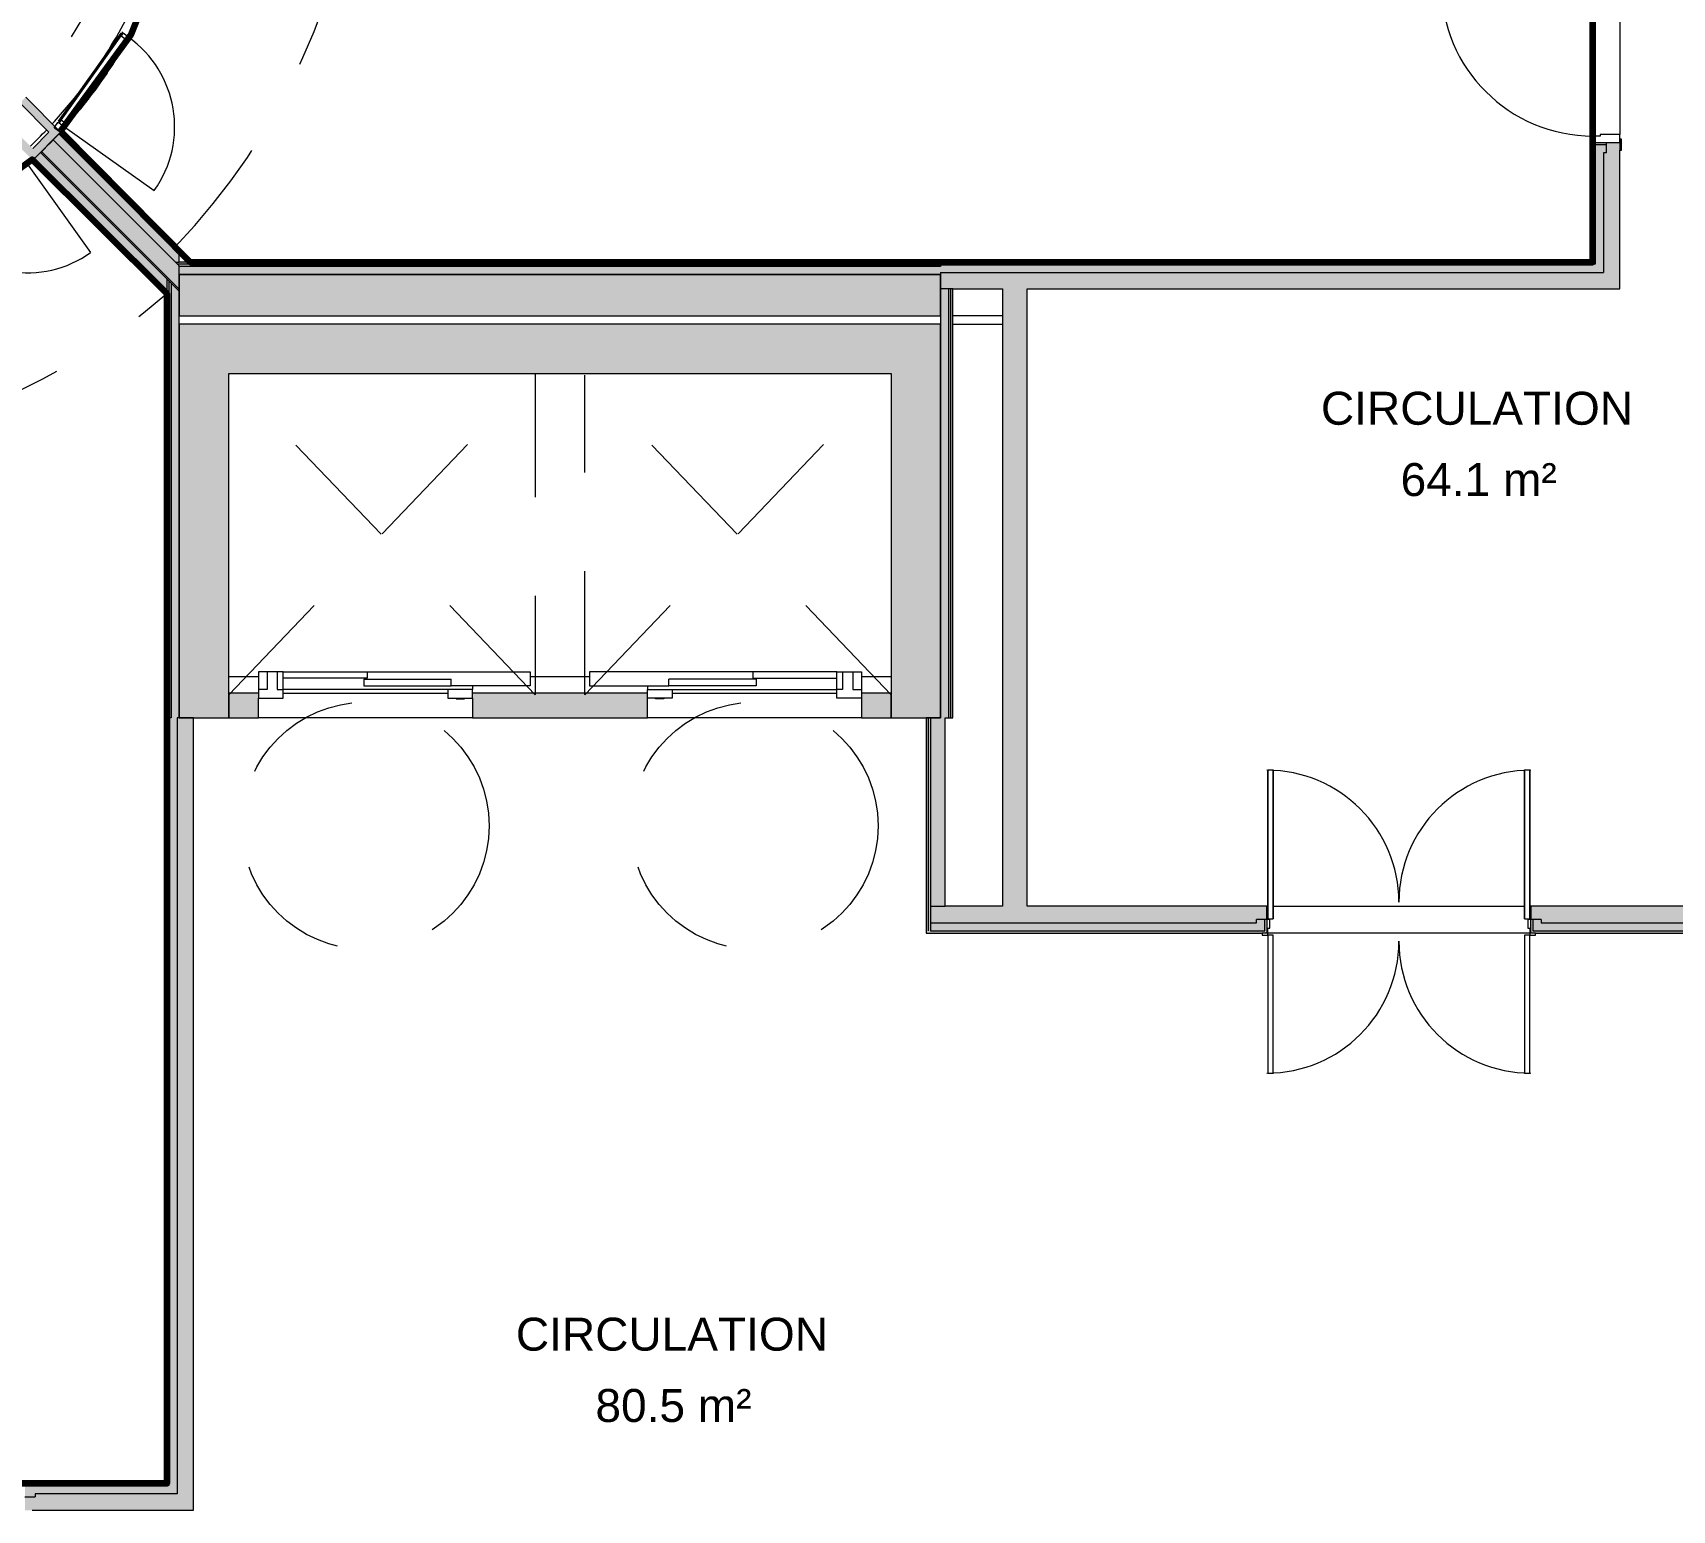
# Model space of a CAD drawing. Header units: metres. Extents: x -227.9 to -140, y 38 to 92.1.
# Drawn here: x -181.51 to -171.56, y 52.11 to 61.08 of the extents above; entities that cross this region are included whole.
import ezdxf

# ---------------------------------------------------------------- set-up
doc = ezdxf.new("R2010")
doc.units = ezdxf.units.M
doc.linetypes.add('JIS_02_0.7', pattern=[1.35, 0.75, -0.6])
for name, color, linetype, lineweight in [('A-AREA-IDEN', 7, 'Continuous', 9), ('A-COLS', 7, 'Continuous', 5), ('A-DOOR', 7, 'Continuous', 5), ('A-FLOR', 7, 'Continuous', 5), ('A-GLAZ-CWMG', 7, 'Continuous', 5), ('A-ROOF', 7, 'Continuous', 5), ('A-WALL', 7, 'Continuous', 5), ('A-WALL-PATT', 7, 'Continuous', 13), ('I-WALL', 7, 'Continuous', 5)]:
    doc.layers.add(name, color=color, linetype=linetype, lineweight=lineweight)
doc.layers.add('A-DETL', color=94, linetype='Continuous', lineweight=5, true_color=0x00a600)
doc.layers.add('A-DETL-MBND', color=9, linetype='Continuous', lineweight=5, true_color=0xc0c0c0)
doc.layers.add('Chambre', color=40, linetype='Continuous')
doc.styles.add('Arial_1', font='arial.ttf', dxfattribs={"height": 0.2})

msp = doc.modelspace()

# ---------------------------------------------------------------- hatches: boundary and pattern name
at = {"layer": 'A-COLS', "true_color": 0x808080}
msp.add_hatch(color=8, dxfattribs=at).paths.add_polyline_path([(-181.5088, 60.3085), (-181.3391, 60.4782), (-181.5513, 60.6904), (-181.5866, 60.655), (-181.4098, 60.4782), (-181.5088, 60.3792), (-181.6856, 60.556), (-181.721, 60.5206), (-181.5414, 60.3411)])
at = {"layer": 'A-WALL-PATT', "lineweight": 5, "true_color": 0xaaaaaa}
for points in [[(-180.6195, 59.512), (-180.6195, 59.5261), (-181.4544, 60.361), (-181.4616, 60.3541), (-180.6695, 59.562)], [(-180.621, 59.3635), (-176.001, 59.3635), (-176.001, 59.6135), (-180.621, 59.6135), (-180.621, 59.5701)], [(-180.3195, 56.9235), (-180.3195, 59.3135), (-180.6195, 59.3135), (-180.6195, 56.9235)], [(-180.3195, 59.0135), (-176.301, 59.0135), (-176.301, 59.3135), (-180.3195, 59.3135), (-180.3195, 59.0343)], [(-176.301, 56.9235), (-176.001, 56.9235), (-176.001, 59.3135), (-176.301, 59.3135), (-176.301, 58.4985)]]:
    msp.add_hatch(color=253, dxfattribs=at).paths.add_polyline_path(points)
at = {"layer": 'I-WALL', "true_color": 0xaaaaaa}
h = msp.add_hatch(color=253, dxfattribs=at)
h.paths.add_polyline_path([(-171.9791, 59.5265), (-171.8791, 59.5265), (-171.8791, 60.4146), (-171.9606, 60.4146), (-171.9606, 60.3516), (-171.9791, 60.3516), (-171.9791, 59.5701)])
h.paths.add_polyline_path([(-171.9606, 61.4146), (-171.8791, 61.4146), (-171.8791, 63.6203), (-171.9791, 63.6203), (-171.9791, 61.4776), (-171.9606, 61.4776), (-171.9606, 61.4276)])
h.paths.add_polyline_path([(-171.9606, 64.6203), (-171.8791, 64.6203), (-171.8791, 66.3648), (-171.9606, 66.3648), (-171.9606, 66.3018), (-171.9791, 66.3018), (-171.9791, 64.6203)])
h.paths.add_polyline_path([(-171.9606, 67.3648), (-171.8791, 67.3648), (-171.8791, 68.7633), (-171.9606, 68.7633), (-171.9606, 68.7003), (-171.9791, 68.7003), (-171.9791, 67.4278), (-171.9606, 67.4278), (-171.9606, 67.3778)])
h.paths.add_polyline_path([(-171.8791, 69.7633), (-171.8791, 71.5086), (-171.9791, 71.5086), (-171.9791, 69.8263), (-171.9606, 69.8263), (-171.9606, 69.7633)])
h.paths.add_polyline_path([(-171.9791, 72.5086), (-171.8791, 72.5086), (-171.8791, 74.7135), (-171.9791, 74.7135), (-171.9791, 72.5521)])
h.paths.add_polyline_path([(-171.8791, 75.7135), (-171.8791, 76.5135), (-171.9791, 76.5135), (-171.9791, 75.7135)])
h = msp.add_hatch(color=253, dxfattribs=at)
h.paths.add_polyline_path([(-172.0291, 59.6765), (-172.0291, 60.4016), (-171.9606, 60.4016), (-171.9606, 60.4146), (-172.0421, 60.4146), (-172.0421, 59.6765)])
h.paths.add_polyline_path([(-172.0421, 61.4146), (-171.9606, 61.4146), (-171.9606, 61.4276), (-172.0291, 61.4276), (-172.0291, 61.721), (-172.0421, 61.721), (-172.0421, 61.4596)])
h.paths.add_polyline_path([(-172.0291, 61.871), (-172.0291, 63.4263), (-172.0421, 63.4263), (-172.0421, 61.871)])
h.paths.add_polyline_path([(-172.0291, 63.5763), (-172.0291, 63.6203), (-172.0421, 63.6203), (-172.0421, 63.5763)])
h.paths.add_polyline_path([(-172.0291, 64.6203), (-172.0291, 64.6642), (-172.0421, 64.6642), (-172.0421, 64.6203)])
h.paths.add_polyline_path([(-172.0291, 64.8142), (-172.0291, 66.2069), (-172.0421, 66.2069), (-172.0421, 64.8142)])
h.paths.add_polyline_path([(-171.9606, 66.3569), (-171.9606, 66.3648), (-172.0421, 66.3648), (-172.0421, 66.3569), (-171.9791, 66.3569)])
h.paths.add_polyline_path([(-172.0421, 67.3648), (-171.9606, 67.3648), (-171.9606, 67.3778), (-172.0291, 67.3778), (-172.0291, 67.9591), (-172.0421, 67.9591), (-172.0421, 67.4098)])
h.paths.add_polyline_path([(-172.0421, 68.1691), (-172.0291, 68.1691), (-172.0291, 68.7503), (-171.9606, 68.7503), (-171.9606, 68.7633), (-172.0421, 68.7633), (-172.0421, 68.1821)])
h.paths.add_polyline_path([(-172.0421, 69.7633), (-171.9606, 69.7633), (-171.9606, 69.7711), (-172.0421, 69.7711)])
h.paths.add_polyline_path([(-172.0291, 69.9211), (-172.0291, 71.3151), (-172.0421, 71.3151), (-172.0421, 69.9211)])
h.paths.add_polyline_path([(-172.0291, 71.4651), (-172.0291, 71.5086), (-172.0421, 71.5086), (-172.0421, 71.4651)])
h.paths.add_polyline_path([(-172.0291, 72.5086), (-172.0291, 72.5521), (-172.0421, 72.5521), (-172.0421, 72.5086)])
h.paths.add_polyline_path([(-172.0291, 72.7021), (-172.0291, 74.257), (-172.0421, 74.257), (-172.0421, 72.7021)])
h.paths.add_polyline_path([(-172.0421, 74.407), (-172.0291, 74.407), (-172.0291, 74.7135), (-172.0421, 74.7135)])
h.paths.add_polyline_path([(-172.0291, 75.7135), (-172.0291, 76.4505), (-172.0421, 76.4505), (-172.0421, 75.7135)])
h = msp.add_hatch(color=253, dxfattribs=at)
h.paths.add_polyline_path([(-171.9791, 59.6265), (-171.9791, 60.3516), (-171.9606, 60.3516), (-171.9606, 60.4016), (-172.0291, 60.4016), (-172.0291, 59.6265)])
h.paths.add_polyline_path([(-172.0291, 61.4276), (-171.9606, 61.4276), (-171.9606, 61.4776), (-171.9791, 61.4776), (-171.9791, 61.721), (-172.0291, 61.721), (-172.0291, 61.7134)])
h.paths.add_polyline_path([(-172.0291, 61.871), (-171.9791, 61.871), (-171.9791, 63.4763), (-172.0291, 63.4763), (-172.0291, 62.785)])
h.paths.add_polyline_path([(-171.9791, 63.5763), (-171.9791, 63.6203), (-172.0291, 63.6203), (-172.0291, 63.5763)])
h.paths.add_polyline_path([(-172.0291, 64.6203), (-171.9791, 64.6203), (-171.9791, 64.6642), (-172.0291, 64.6642)])
h.paths.add_polyline_path([(-172.0291, 64.7642), (-171.9791, 64.7642), (-171.9791, 66.2069), (-172.0291, 66.2069), (-172.0291, 64.8142)])
h.paths.add_polyline_path([(-171.9606, 67.3778), (-171.9606, 67.4278), (-171.9791, 67.4278), (-171.9791, 68.0091), (-172.0291, 68.0091), (-172.0291, 67.3778)])
h.paths.add_polyline_path([(-171.9791, 68.1191), (-171.9791, 68.7003), (-171.9606, 68.7003), (-171.9606, 68.7503), (-172.0291, 68.7503), (-172.0291, 68.1191)])
h.paths.add_polyline_path([(-172.0291, 69.9211), (-171.9791, 69.9211), (-171.9791, 71.3651), (-172.0291, 71.3651), (-172.0291, 70.2864)])
h.paths.add_polyline_path([(-172.0291, 71.4651), (-171.9791, 71.4651), (-171.9791, 71.5086), (-172.0291, 71.5086)])
h.paths.add_polyline_path([(-171.9791, 72.5086), (-171.9791, 72.5521), (-172.0291, 72.5521), (-172.0291, 72.5086)])
h.paths.add_polyline_path([(-172.0291, 72.6521), (-171.9791, 72.6521), (-171.9791, 74.257), (-172.0291, 74.257), (-172.0291, 72.7021)])
h.paths.add_polyline_path([(-171.9791, 74.407), (-171.9791, 74.7135), (-172.0291, 74.7135), (-172.0291, 74.407)])
h.paths.add_polyline_path([(-172.0291, 75.7135), (-171.9791, 75.7135), (-171.9791, 76.4635), (-172.0291, 76.4635), (-172.0291, 76.4505)])
for points in [[(-180.6195, 59.7382), (-180.6195, 59.7566), (-181.3406, 60.4777), (-181.3495, 60.4682), (-180.7193, 59.838)], [(-180.6195, 59.5261), (-180.6195, 59.6675), (-181.3839, 60.4319), (-181.4544, 60.361), (-180.6635, 59.5701)], [(-180.6195, 59.6895), (-180.6195, 59.7382), (-181.3495, 60.4682), (-181.3839, 60.4319), (-180.6415, 59.6895)], [(-180.6955, 59.4989), (-180.6955, 59.5173), (-181.4979, 60.3197), (-181.5075, 60.3108), (-180.7668, 59.5701)], [(-180.6955, 59.5173), (-180.6955, 59.588), (-181.4616, 60.3541), (-181.4979, 60.3197), (-180.7484, 59.5701)], [(-177.4948, 59.6765), (-176.001, 59.6765), (-176.001, 59.6895), (-180.6415, 59.6895), (-180.6285, 59.6765), (-179.1393, 59.6765)], [(-172.0421, 59.6765), (-172.0421, 59.6895), (-176.001, 59.6895), (-176.001, 59.6765), (-172.5611, 59.6765)], [(-180.6825, 56.9235), (-180.6825, 59.575), (-180.6955, 59.588), (-180.6955, 56.9235)], [(-176.001, 59.6635), (-176.001, 59.6765), (-180.6285, 59.6765), (-180.6195, 59.6675), (-180.6195, 59.6635), (-177.4948, 59.6635)], [(-176.001, 59.6135), (-176.001, 59.6635), (-180.6195, 59.6635), (-180.6195, 59.6135), (-177.4948, 59.6135)], [(-172.0291, 59.6265), (-172.0291, 59.6765), (-176.001, 59.6765), (-176.001, 59.6265), (-172.0421, 59.6265)], [(-171.9791, 59.5265), (-171.9791, 59.6265), (-176.001, 59.6265), (-176.001, 59.5265), (-172.0421, 59.5265)], [(-180.6825, 56.9235), (-180.6695, 56.9235), (-180.6695, 59.562), (-180.6825, 59.575), (-180.6825, 57.4269)], [(-180.6325, 56.9235), (-180.6195, 56.9235), (-180.6195, 59.512), (-180.6695, 59.562), (-180.6695, 56.9235)], [(-176.001, 56.9235), (-175.951, 56.9235), (-175.951, 59.5265), (-176.001, 59.5265), (-176.001, 58.4985)], [(-175.938, 56.9235), (-175.938, 59.5265), (-175.951, 59.5265), (-175.951, 56.9235)], [(-175.925, 56.9235), (-175.925, 59.5265), (-175.938, 59.5265), (-175.938, 56.9235)], [(-175.4752, 55.7803), (-175.4752, 59.5265), (-175.6252, 59.5265), (-175.6252, 55.7803)], [(-180.6825, 52.2776), (-180.6825, 56.9235), (-180.6955, 56.9235), (-180.6955, 52.2776)], [(-180.6825, 52.2646), (-180.6325, 52.2646), (-180.6325, 56.9235), (-180.6825, 56.9235), (-180.6825, 52.2776)], [(-180.6325, 52.2146), (-180.5325, 52.2146), (-180.5325, 56.9235), (-180.6325, 56.9235), (-180.6325, 52.2646)], [(-176.088, 55.6303), (-176.075, 55.6303), (-176.075, 56.9235), (-176.088, 56.9235), (-176.088, 55.7803)], [(-176.062, 55.6303), (-176.062, 56.9235), (-176.075, 56.9235), (-176.075, 55.6303)], [(-176.062, 55.7803), (-175.972, 55.7803), (-175.972, 56.9235), (-176.062, 56.9235), (-176.062, 56.3552)]]:
    msp.add_hatch(color=253, dxfattribs=at).paths.add_polyline_path(points)
h = msp.add_hatch(color=253, dxfattribs=at)
h.paths.add_polyline_path([(-176.301, 56.9235), (-176.301, 57.0735), (-176.4795, 57.0735), (-176.4795, 56.9235), (-176.3572, 56.9235)])
h.paths.add_polyline_path([(-178.8395, 56.9235), (-177.7795, 56.9235), (-177.7795, 57.0735), (-178.8395, 57.0735), (-178.8395, 57.0435)])
h.paths.add_polyline_path([(-180.3196, 56.9235), (-180.1395, 56.9235), (-180.1395, 57.0735), (-180.3196, 57.0735), (-180.3196, 57.0435)])
h = msp.add_hatch(color=253, dxfattribs=at)
h.paths.add_polyline_path([(-170.2291, 55.6803), (-170.2291, 55.7803), (-172.4198, 55.7803), (-172.4198, 55.6988), (-172.3568, 55.6988), (-172.3568, 55.6803), (-170.9165, 55.6803)])
h.paths.add_polyline_path([(-174.0828, 55.6803), (-174.0828, 55.6988), (-174.0198, 55.6998), (-174.0198, 55.7803), (-176.062, 55.7803), (-176.062, 55.6803), (-175.8502, 55.6803)])
h = msp.add_hatch(color=253, dxfattribs=at)
h.paths.add_polyline_path([(-170.0791, 55.6173), (-170.0791, 55.6303), (-170.9322, 55.6303), (-170.9322, 55.6173), (-170.0942, 55.6173)])
h.paths.add_polyline_path([(-172.3898, 55.6173), (-171.0822, 55.6173), (-171.0822, 55.6303), (-172.4068, 55.6303), (-172.4068, 55.6988), (-172.4198, 55.6988), (-172.4198, 55.6173)])
h.paths.add_polyline_path([(-174.0198, 55.6173), (-174.0198, 55.6988), (-174.0328, 55.6988), (-174.0328, 55.6303), (-176.088, 55.6303), (-176.088, 55.6173), (-174.0498, 55.6173)])
h = msp.add_hatch(color=253, dxfattribs=at)
h.paths.add_polyline_path([(-170.1291, 55.6303), (-170.1291, 55.6803), (-170.9822, 55.6803), (-170.9822, 55.6303), (-170.2291, 55.6303)])
h.paths.add_polyline_path([(-171.7388, 55.6303), (-171.0822, 55.6303), (-171.0822, 55.6803), (-172.3568, 55.6803), (-172.3568, 55.6988), (-172.4068, 55.6988), (-172.4068, 55.6303)])
h.paths.add_polyline_path([(-174.0328, 55.6303), (-174.0328, 55.6988), (-174.0828, 55.6988), (-174.0828, 55.6803), (-176.062, 55.6803), (-176.062, 55.6303), (-175.8502, 55.6303)])
h = msp.add_hatch(color=253, dxfattribs=at)
h.paths.add_polyline_path([(-181.4934, 52.1961), (-181.4934, 52.2146), (-180.6325, 52.2146), (-180.6325, 52.2646), (-181.5434, 52.2646), (-181.5434, 52.1961)])
h.paths.add_polyline_path([(-182.6194, 52.1961), (-182.5694, 52.1961), (-182.5694, 52.2646), (-183.0017, 52.2646), (-183.0017, 52.2146), (-182.6194, 52.2146)])
h.paths.add_polyline_path([(-189.2694, 52.1961), (-189.2194, 52.1961), (-189.2194, 52.2146), (-188.8377, 52.2146), (-188.8377, 52.2646), (-189.2694, 52.2646)])
h.paths.add_polyline_path([(-190.2954, 52.1961), (-190.2954, 52.2646), (-190.9647, 52.2646), (-190.9647, 52.2146), (-190.3454, 52.2146), (-190.3454, 52.1961)])
h.paths.add_polyline_path([(-192.7694, 52.1961), (-192.7694, 52.2646), (-193.2014, 52.2646), (-193.2014, 52.2146), (-192.8194, 52.2146), (-192.8194, 52.1961)])
h.paths.add_polyline_path([(-191.6934, 52.1961), (-191.6934, 52.2146), (-191.0747, 52.2146), (-191.0747, 52.2646), (-191.7434, 52.2646), (-191.7434, 52.1961)])
h.paths.add_polyline_path([(-200.5454, 52.1961), (-200.4954, 52.1961), (-200.4954, 52.2646), (-201.1644, 52.2646), (-201.1644, 52.2146), (-200.5454, 52.2146)])
h.paths.add_polyline_path([(-202.9694, 52.1961), (-202.9694, 52.2646), (-203.4064, 52.2646), (-203.4064, 52.2146), (-203.0194, 52.2146), (-203.0194, 52.1961), (-202.9855, 52.1961)])
h.paths.add_polyline_path([(-199.4694, 52.1961), (-199.4194, 52.1961), (-199.4194, 52.2146), (-199.0374, 52.2146), (-199.0374, 52.2646), (-199.4694, 52.2646)])
h.paths.add_polyline_path([(-201.9434, 52.1961), (-201.8934, 52.1961), (-201.8934, 52.2146), (-201.2744, 52.2146), (-201.2744, 52.2646), (-201.9434, 52.2646)])
h.paths.add_polyline_path([(-207.0969, 52.1961), (-207.0539, 52.1961), (-207.0539, 52.2146), (-206.9544, 52.2146), (-206.9544, 52.2646), (-207.1039, 52.2646), (-207.1039, 52.1961)])
h.paths.add_polyline_path([(-208.5299, 52.1961), (-208.5299, 52.2646), (-216.9694, 52.2646), (-216.9694, 52.2146), (-208.5799, 52.2146), (-208.5799, 52.1961)])
h.paths.add_polyline_path([(-183.1517, 52.2146), (-183.1517, 52.2646), (-185.2694, 52.2646), (-185.2694, 52.2146), (-183.2507, 52.2146)])
h.paths.add_polyline_path([(-185.3694, 52.2146), (-185.3694, 52.2646), (-185.4194, 52.2646), (-185.4194, 52.2146)])
h.paths.add_polyline_path([(-186.4694, 52.2146), (-186.4194, 52.2146), (-186.4194, 52.2646), (-186.4694, 52.2646)])
h.paths.add_polyline_path([(-186.5694, 52.2146), (-186.5694, 52.2646), (-188.6877, 52.2646), (-188.6877, 52.2146), (-187.3622, 52.2146)])
h.paths.add_polyline_path([(-193.3514, 52.2146), (-193.3514, 52.2646), (-195.4694, 52.2646), (-195.4694, 52.2146), (-193.9404, 52.2146)])
h.paths.add_polyline_path([(-195.6194, 52.2146), (-195.5694, 52.2146), (-195.5694, 52.2646), (-195.6194, 52.2646)])
h.paths.add_polyline_path([(-197.2295, 52.2146), (-196.7694, 52.2146), (-196.7694, 52.2646), (-198.8874, 52.2646), (-198.8874, 52.2146), (-198.8741, 52.2146)])
h.paths.add_polyline_path([(-196.6694, 52.2146), (-196.6194, 52.2146), (-196.6194, 52.2646), (-196.6694, 52.2646)])
h.paths.add_polyline_path([(-203.5564, 52.2146), (-203.5564, 52.2646), (-205.6694, 52.2646), (-205.6694, 52.2146), (-203.8078, 52.2146)])
h.paths.add_polyline_path([(-205.8119, 52.2146), (-205.7694, 52.2146), (-205.7694, 52.2646), (-205.8119, 52.2646)])
h.paths.add_polyline_path([(-206.8119, 52.2146), (-206.8119, 52.2646), (-206.8544, 52.2646), (-206.8544, 52.2146)])
h = msp.add_hatch(color=253, dxfattribs=at)
h.paths.add_polyline_path([(-181.5564, 52.1961), (-181.5434, 52.1961), (-181.5434, 52.2646), (-180.6825, 52.2646), (-180.6825, 52.2776), (-181.5564, 52.2776), (-181.5564, 52.2338)])
h.paths.add_polyline_path([(-182.5694, 52.1961), (-182.5564, 52.1961), (-182.5564, 52.2776), (-183.0017, 52.2776), (-183.0017, 52.2646), (-182.5694, 52.2646), (-182.5694, 52.2338)])
h.paths.add_polyline_path([(-189.2694, 52.1961), (-189.2694, 52.2646), (-188.8377, 52.2646), (-188.8377, 52.2776), (-189.2824, 52.2776), (-189.2824, 52.1961)])
h.paths.add_polyline_path([(-192.7564, 52.1961), (-192.7564, 52.2776), (-193.2014, 52.2776), (-193.2014, 52.2646), (-192.7694, 52.2646), (-192.7694, 52.1961)])
h.paths.add_polyline_path([(-190.2824, 52.1961), (-190.2824, 52.2776), (-190.9147, 52.2776), (-190.9147, 52.2646), (-190.2954, 52.2646), (-190.2954, 52.1961)])
h.paths.add_polyline_path([(-191.7564, 52.1961), (-191.7434, 52.1961), (-191.7434, 52.2646), (-191.1247, 52.2646), (-191.1247, 52.2776), (-191.7564, 52.2776), (-191.7564, 52.2338)])
h.paths.add_polyline_path([(-200.4824, 52.1961), (-200.4824, 52.2776), (-201.1144, 52.2776), (-201.1144, 52.2646), (-200.4954, 52.2646), (-200.4954, 52.1961)])
h.paths.add_polyline_path([(-201.9434, 52.1961), (-201.9434, 52.2646), (-201.3244, 52.2646), (-201.3244, 52.2776), (-201.9564, 52.2776), (-201.9564, 52.1961)])
h.paths.add_polyline_path([(-202.9564, 52.1961), (-202.9564, 52.2776), (-203.4064, 52.2776), (-203.4064, 52.2646), (-202.9694, 52.2646), (-202.9694, 52.1961)])
h.paths.add_polyline_path([(-199.4824, 52.1961), (-199.4694, 52.1961), (-199.4694, 52.2646), (-199.0374, 52.2646), (-199.0374, 52.2776), (-199.4824, 52.2776), (-199.4824, 52.2338)])
h.paths.add_polyline_path([(-207.1039, 52.1961), (-207.1039, 52.2646), (-207.0044, 52.2646), (-207.0044, 52.2776), (-207.1169, 52.2776), (-207.1169, 52.1961)])
h.paths.add_polyline_path([(-208.5169, 52.1961), (-208.5169, 52.2776), (-216.9194, 52.2776), (-216.9194, 52.2646), (-208.5299, 52.2646), (-208.5299, 52.1961)])
h.paths.add_polyline_path([(-183.1517, 52.2646), (-183.1517, 52.2776), (-185.2194, 52.2776), (-185.2194, 52.2646), (-183.2507, 52.2646)])
h.paths.add_polyline_path([(-185.4194, 52.2646), (-185.3694, 52.2646), (-185.3694, 52.2776), (-185.4194, 52.2776)])
h.paths.add_polyline_path([(-186.4694, 52.2646), (-186.4194, 52.2646), (-186.4194, 52.2776), (-186.4694, 52.2776)])
h.paths.add_polyline_path([(-186.6194, 52.2646), (-186.6194, 52.2776), (-188.6877, 52.2776), (-188.6877, 52.2646), (-187.3622, 52.2646)])
h.paths.add_polyline_path([(-195.585, 52.2646), (-195.5694, 52.2646), (-195.5694, 52.2776), (-195.6194, 52.2776), (-195.6194, 52.2646)])
h.paths.add_polyline_path([(-195.4194, 52.2646), (-193.3514, 52.2646), (-193.3514, 52.2776), (-195.4194, 52.2776)])
h.paths.add_polyline_path([(-196.8194, 52.2646), (-196.8194, 52.2776), (-198.8874, 52.2776), (-198.8874, 52.2646), (-197.2295, 52.2646)])
h.paths.add_polyline_path([(-196.6694, 52.2646), (-196.6194, 52.2646), (-196.6194, 52.2776), (-196.6694, 52.2776)])
h.paths.add_polyline_path([(-203.5564, 52.2646), (-203.5564, 52.2776), (-205.6194, 52.2776), (-205.6194, 52.2646), (-203.8078, 52.2646)])
h.paths.add_polyline_path([(-206.8119, 52.2646), (-206.8119, 52.2776), (-206.8544, 52.2776), (-206.8544, 52.2646)])
h.paths.add_polyline_path([(-205.7694, 52.2646), (-205.7694, 52.2776), (-205.8119, 52.2776), (-205.8119, 52.2646)])
h = msp.add_hatch(color=253, dxfattribs=at)
h.paths.add_polyline_path([(-180.5325, 52.1146), (-180.5325, 52.2146), (-181.4934, 52.2146), (-181.4934, 52.1961), (-181.5564, 52.1961), (-181.5564, 52.1146), (-180.7839, 52.1146)])
h.paths.add_polyline_path([(-182.5564, 52.1146), (-182.5564, 52.1961), (-182.6194, 52.1961), (-182.6194, 52.2146), (-185.4194, 52.2146), (-185.4194, 52.1146), (-182.6014, 52.1146)])
h.paths.add_polyline_path([(-187.3622, 52.1146), (-186.4194, 52.1146), (-186.4194, 52.2146), (-189.2194, 52.2146), (-189.2194, 52.1961), (-189.2824, 52.1961), (-189.2824, 52.1146), (-189.0067, 52.1146)])
h.paths.add_polyline_path([(-191.0624, 52.1146), (-190.2824, 52.1146), (-190.2824, 52.1961), (-190.3454, 52.1961), (-190.3454, 52.2146), (-191.6934, 52.2146), (-191.6934, 52.1961), (-191.7564, 52.1961), (-191.7564, 52.1146), (-191.4736, 52.1146)])
h.paths.add_polyline_path([(-193.9404, 52.1146), (-192.7564, 52.1146), (-192.7564, 52.1961), (-192.8194, 52.1961), (-192.8194, 52.2146), (-195.6194, 52.2146), (-195.6194, 52.1146), (-195.585, 52.1146)])
h.paths.add_polyline_path([(-197.2295, 52.1146), (-196.6194, 52.1146), (-196.6194, 52.2146), (-199.4194, 52.2146), (-199.4194, 52.1961), (-199.4824, 52.1961), (-199.4824, 52.1146), (-198.8741, 52.1146)])
h.paths.add_polyline_path([(-201.9564, 52.1146), (-200.4824, 52.1146), (-200.4824, 52.1961), (-200.5454, 52.1961), (-200.5454, 52.2146), (-201.8934, 52.2146), (-201.8934, 52.1961), (-201.9564, 52.1961)])
h.paths.add_polyline_path([(-202.9855, 52.1146), (-202.9564, 52.1146), (-202.9564, 52.1961), (-203.0194, 52.1961), (-203.0194, 52.2146), (-205.8119, 52.2146), (-205.8119, 52.1146), (-203.0014, 52.1146)])
h.paths.add_polyline_path([(-206.8119, 52.1146), (-206.8119, 52.2146), (-207.0539, 52.2146), (-207.0539, 52.1961), (-207.1169, 52.1951), (-207.1169, 52.1146), (-207.0969, 52.1146)])
h.paths.add_polyline_path([(-208.7415, 52.1146), (-208.5169, 52.1146), (-208.5169, 52.1961), (-208.5799, 52.1961), (-208.5799, 52.2146), (-217.0694, 52.2146), (-217.0694, 52.1146), (-212.0306, 52.1146)])

# ---------------------------------------------------------------- linework, layer by layer
at = {"layer": 'A-COLS', "lineweight": 13}
for p, q in [((-181.3391, 60.4782), (-181.5513, 60.6904)), ((-181.5866, 60.655), (-181.4098, 60.4782)), ((-181.4098, 60.4782), (-181.5088, 60.3792)), ((-181.5088, 60.3085), (-181.3391, 60.4782))]:
    msp.add_line(p, q, dxfattribs=at)
at = {"layer": 'A-DETL', "color": 7, "linetype": 'JIS_02_0.7'}
for p, q in [((-180.3195, 57.0635), (-178.4595, 59.013)), ((-178.4595, 57.0635), (-180.3195, 59.0035)), ((-178.4595, 59.013), (-178.4595, 57.0635)), ((-178.1595, 57.0635), (-176.3085, 59.0035)), ((-176.2995, 57.0635), (-178.1595, 59.0035)), ((-178.1595, 57.0635), (-178.1595, 59.0035))]:
    msp.add_line(p, q, dxfattribs=at)
for centre in [(-179.4895, 56.2685), (-177.1295, 56.2685)]:
    msp.add_circle(centre, 0.75, dxfattribs=at)
msp.add_arc((-183.5441, 62.5135), 2.7, 270, 360, dxfattribs=at)
at = {"layer": 'A-DETL', "color": 9, "linetype": 'JIS_02_0.7', "lineweight": 9, "true_color": 0xc0c0c0}
for centre, radius, start, end in [((-183.5731, 62.5962), 4.0617, 316.13652, 355.437), ((-183.2579, 62.4121), 3.8798, 268.22916, 311.33427)]:
    msp.add_arc(centre, radius, start, end, dxfattribs=at)
at = {"layer": 'A-DETL-MBND', "lineweight": 9}
for p, q in [((-175.6252, 59.3635), (-175.925, 59.3635)), ((-175.925, 59.3135), (-175.6252, 59.3135)), ((-180.3195, 57.1735), (-180.1395, 57.1735)), ((-178.4895, 57.1735), (-178.1295, 57.1735)), ((-176.4795, 57.1735), (-176.301, 57.1735))]:
    msp.add_line(p, q, dxfattribs=at)
at = {"layer": 'A-DOOR', "color": 9, "lineweight": 9, "true_color": 0xc0c0c0}
for p, q in [((-180.9608, 61.0784), (-180.9724, 61.0621)), ((-180.9282, 61.0552), (-180.9608, 61.0784)), ((-180.9724, 61.0621), (-180.9398, 61.0389)), ((-180.9398, 61.0389), (-180.9282, 61.0552)), ((-181.3369, 60.5503), (-181.3485, 60.534)), ((-181.3485, 60.534), (-181.3159, 60.5108)), ((-181.3043, 60.5271), (-181.3369, 60.5503)), ((-181.3159, 60.5108), (-181.3043, 60.5271)), ((-180.1395, 57.2035), (-180.1395, 57.0955)), ((-180.0865, 57.2035), (-180.1395, 57.2035)), ((-176.5325, 57.2035), (-176.4795, 57.2035)), ((-176.4795, 57.2035), (-176.4795, 57.0955))]:
    msp.add_line(p, q, dxfattribs=at)
at = {"layer": 'A-DOOR', "color": 9, "true_color": 0xc0c0c0}
for p, q in [((-181.3369, 60.5503), (-180.9724, 61.0621)), ((-180.9398, 61.0389), (-181.3043, 60.5271)), ((-172.0421, 60.4346), (-172.0521, 60.4346)), ((-172.0521, 60.4346), (-172.0521, 60.3696)), ((-171.9983, 60.4546), (-172.0421, 60.4546)), ((-172.0421, 60.4546), (-172.0421, 60.4146)), ((-172.0421, 60.3696), (-172.0421, 60.4346)), ((-172.0421, 60.4146), (-171.8791, 60.4146)), ((-171.8791, 60.4646), (-171.9983, 60.4646)), ((-171.9983, 60.4646), (-171.9983, 60.4546)), ((-171.8791, 60.4146), (-171.8791, 60.4646)), ((-171.8691, 60.4346), (-171.8791, 60.4346)), ((-171.8791, 60.4346), (-171.8791, 60.3696)), ((-171.8691, 60.3696), (-171.8691, 60.4346)), ((-172.0521, 60.3696), (-172.0421, 60.3696)), ((-171.8791, 60.3696), (-171.8691, 60.3696)), ((-180.0865, 57.2035), (-180.0865, 57.0955)), ((-179.9895, 57.2035), (-180.0865, 57.2035)), ((-180.0245, 57.2035), (-180.0245, 57.0955)), ((-179.9895, 57.2035), (-179.4795, 57.2035)), ((-179.9895, 57.0435), (-179.9895, 57.2035)), ((-179.4795, 57.2035), (-179.4795, 57.1635)), ((-179.4795, 57.2035), (-178.4895, 57.2035)), ((-178.4895, 57.2035), (-178.4895, 57.1185)), ((-178.1295, 57.2035), (-178.1295, 57.1185)), ((-177.1395, 57.2035), (-178.1295, 57.2035)), ((-177.1395, 57.2035), (-177.1395, 57.1635)), ((-176.6295, 57.2035), (-177.1395, 57.2035)), ((-176.6295, 57.0435), (-176.6295, 57.2035)), ((-176.6295, 57.2035), (-176.5325, 57.2035)), ((-176.5945, 57.2035), (-176.5945, 57.0955)), ((-176.5325, 57.2035), (-176.5325, 57.0955)), ((-180.0865, 57.0955), (-180.1395, 57.0955)), ((-180.1395, 57.0955), (-180.1395, 57.0435)), ((-180.0245, 57.0955), (-179.9895, 57.0955)), ((-179.4795, 57.1635), (-179.9895, 57.1635)), ((-178.9895, 57.0955), (-179.9895, 57.0955)), ((-179.4995, 57.1585), (-178.9695, 57.1585)), ((-179.4995, 57.1585), (-179.4995, 57.1185)), ((-179.4995, 57.1185), (-178.9695, 57.1185)), ((-178.9895, 57.0955), (-178.9895, 57.0435)), ((-178.8395, 57.0955), (-178.9895, 57.0955)), ((-178.9695, 57.1185), (-178.9695, 57.1585)), ((-178.4895, 57.1185), (-178.9695, 57.1185)), ((-178.8395, 57.1185), (-178.8395, 57.0955)), ((-178.8395, 57.0435), (-178.8395, 57.0955)), ((-178.1295, 57.1185), (-177.6495, 57.1185)), ((-177.7795, 57.1185), (-177.7795, 57.0955)), ((-177.7795, 57.0435), (-177.7795, 57.0955)), ((-177.7795, 57.0955), (-177.6295, 57.0955)), ((-177.1195, 57.1585), (-177.6495, 57.1585)), ((-177.6495, 57.1185), (-177.6495, 57.1585)), ((-177.1195, 57.1185), (-177.6495, 57.1185)), ((-177.6295, 57.0955), (-177.6295, 57.0435)), ((-177.6295, 57.0955), (-176.6295, 57.0955)), ((-177.1395, 57.1635), (-176.6295, 57.1635)), ((-177.1195, 57.1585), (-177.1195, 57.1185)), ((-176.5945, 57.0955), (-176.6295, 57.0955)), ((-176.5325, 57.0955), (-176.4795, 57.0955)), ((-176.4795, 57.0955), (-176.4795, 57.0435)), ((-180.1395, 57.0435), (-179.9895, 57.0435)), ((-178.9895, 57.0435), (-178.8395, 57.0435)), ((-178.9395, 57.0435), (-178.9395, 57.0385)), ((-178.9395, 57.0385), (-178.8895, 57.0385)), ((-178.8895, 57.0385), (-178.8895, 57.0435)), ((-177.6295, 57.0435), (-177.7795, 57.0435)), ((-177.7295, 57.0385), (-177.7295, 57.0435)), ((-177.6795, 57.0385), (-177.7295, 57.0385)), ((-177.6795, 57.0435), (-177.6795, 57.0385)), ((-176.4795, 57.0435), (-176.6295, 57.0435)), ((-174.0198, 55.6173), (-174.0498, 55.6173)), ((-174.0498, 55.6173), (-174.0498, 55.6048)), ((-174.0498, 55.6048), (-174.0148, 55.6048)), ((-174.0023, 55.6998), (-174.0198, 55.6998)), ((-174.0198, 55.6998), (-174.0198, 55.6173)), ((-174.0148, 55.6048), (-174.0148, 55.6473)), ((-174.0148, 55.6473), (-174.0023, 55.6473)), ((-174.0023, 55.6473), (-174.0023, 55.6998)), ((-172.4198, 55.6998), (-172.4373, 55.6998)), ((-172.4373, 55.6998), (-172.4373, 55.6473)), ((-172.4373, 55.6473), (-172.4248, 55.6473)), ((-172.4248, 55.6473), (-172.4248, 55.6048)), ((-172.4248, 55.6048), (-172.3898, 55.6048)), ((-172.4198, 55.6173), (-172.4198, 55.6998)), ((-172.3898, 55.6173), (-172.4198, 55.6173)), ((-172.3898, 55.6048), (-172.3898, 55.6173))]:
    msp.add_line(p, q, dxfattribs=at)
at = {"layer": 'A-DOOR'}
for p, q in [((-181.3159, 60.5108), (-180.7715, 60.1231)), ((-181.5414, 60.2853), (-181.1574, 59.7471)), ((-173.9823, 56.6053), (-174.0148, 56.6053)), ((-174.0148, 56.6053), (-174.0148, 55.7038)), ((-174.0148, 55.7038), (-174.0148, 56.6053)), ((-173.9823, 55.7038), (-173.9823, 56.6053)), ((-173.9823, 56.6053), (-173.9823, 55.7038)), ((-172.4248, 56.6053), (-172.4573, 56.6053)), ((-172.4573, 56.6053), (-172.4573, 55.7038)), ((-172.4573, 55.7038), (-172.4573, 56.6053)), ((-172.4248, 55.7038), (-172.4248, 56.6053)), ((-172.4248, 56.6053), (-172.4248, 55.7038)), ((-174.0148, 55.7038), (-173.9823, 55.7038)), ((-172.4573, 55.7038), (-172.4248, 55.7038)), ((-173.9823, 55.6048), (-174.0148, 55.6048)), ((-174.0148, 55.6048), (-174.0148, 54.7673)), ((-173.9823, 55.6048), (-174.0148, 55.6048)), ((-174.0148, 55.6048), (-174.0148, 54.7673)), ((-173.9823, 54.7673), (-173.9823, 55.6048)), ((-173.9823, 54.7673), (-173.9823, 55.6048)), ((-172.4248, 55.6048), (-172.4573, 55.6048)), ((-172.4573, 55.6048), (-172.4573, 54.7673)), ((-172.4248, 55.6048), (-172.4573, 55.6048)), ((-172.4573, 55.6048), (-172.4573, 54.7673)), ((-172.4248, 54.7673), (-172.4248, 55.6048)), ((-172.4248, 54.7673), (-172.4248, 55.6048)), ((-174.0148, 54.7673), (-173.9823, 54.7673)), ((-174.0148, 54.7673), (-173.9823, 54.7673)), ((-172.4573, 54.7673), (-172.4248, 54.7673)), ((-172.4573, 54.7673), (-172.4248, 54.7673))]:
    msp.add_line(p, q, dxfattribs=at)
for centre, radius, start, end in [((-172.0421, 61.3746), 0.92, 180, 270), ((-181.3159, 60.5108), 0.6683, 324.54071, 54.54071), ((-181.5414, 60.2853), 0.6611, 215.5031, 305.5031), ((-174.0198, 55.8053), 0.8, 360, 90), ((-172.4198, 55.8053), 0.8, 90, 180), ((-174.0198, 55.5673), 0.8, 270, 0), ((-172.4198, 55.5673), 0.8, 180, 270)]:
    msp.add_arc(centre, radius, start, end, dxfattribs=at)
at = {"layer": 'A-FLOR'}
msp.add_line((-180.6195, 59.7566), (-180.5524, 59.6895), dxfattribs=at)
for start, end in [(328.04176, 329.73427), (324.37348, 326.04615), (320.70537, 322.34933), (317.70536, 318.63732)]:
    msp.add_arc((-183.5441, 62.5135), 3, start, end, dxfattribs=at)
at = {"layer": 'A-GLAZ-CWMG'}
for p, q in [((-180.9716, 61.0782), (-181.1618, 60.8113)), ((-181.1618, 60.8113), (-180.9716, 61.0782)), ((-181.1585, 60.809), (-180.9681, 61.0763)), ((-180.9706, 61.0777), (-180.9716, 61.0782)), ((-180.9681, 61.0763), (-180.9706, 61.0777)), ((-180.9639, 61.074), (-180.9681, 61.0763)), ((-181.121, 60.7823), (-180.9273, 61.0543)), ((-181.121, 60.7823), (-180.9273, 61.0543)), ((-180.9273, 61.0543), (-180.9283, 61.0549)), ((-181.1618, 60.8113), (-181.3519, 60.5443)), ((-181.3519, 60.5443), (-181.1618, 60.8113)), ((-181.3489, 60.5416), (-181.1585, 60.809)), ((-181.3148, 60.5102), (-181.121, 60.7823)), ((-181.3148, 60.5102), (-181.121, 60.7823)), ((-181.3519, 60.5443), (-181.351, 60.5435)), ((-181.351, 60.5435), (-181.3489, 60.5416)), ((-181.3489, 60.5416), (-181.3454, 60.5383)), ((-181.3157, 60.511), (-181.3148, 60.5102))]:
    msp.add_line(p, q, dxfattribs=at)
at = {"layer": 'A-GLAZ-CWMG', "lineweight": 13}
for p, q in [((-180.9646, 61.0811), (-180.9608, 61.0784)), ((-180.9249, 61.0577), (-180.9063, 61.0838))]:
    msp.add_line(p, q, dxfattribs=at)
at = {"layer": 'A-GLAZ-CWMG', "lineweight": 13, "extrusion": (0, 0, -1)}
for p, q in [((-181.3579, 60.5358), (-181.3765, 60.5098)), ((-181.3756, 60.5042), (-181.3414, 60.4798)), ((-181.3485, 60.534), (-181.3524, 60.5368)), ((-181.3358, 60.4808), (-181.3172, 60.5068))]:
    msp.add_line(p, q, dxfattribs=at)
at = {"layer": 'A-GLAZ-CWMG', "lineweight": 13}
for centre, start, end in [((-180.9623, 61.0844), 144.54071, 234.54071), ((-180.9281, 61.06), 234.54071, 324.54071)]:
    msp.add_arc(centre, 0.004, start, end, dxfattribs=at)
at = {"layer": 'A-GLAZ-CWMG', "lineweight": 13, "extrusion": (0, 0, -1)}
for centre, start, end in [((181.3733, 60.5074), 305.45929, 35.45929), ((181.3547, 60.5335), 35.45929, 125.45929), ((181.339, 60.4831), 215.45929, 305.45929), ((181.3205, 60.5091), 125.45929, 215.45929)]:
    msp.add_arc(centre, 0.004, start, end, dxfattribs=at)
at = {"layer": 'A-ROOF'}
for centre, radius, start, end in [((-183.5591, 62.5285), 2.2, 270, 360), ((-183.5942, 62.5635), 3, 325.81373, 334.95782), ((-183.5942, 62.5635), 3, 317.29366, 323.02403), ((-183.5942, 62.5635), 3, 313.66335, 316.3376)]:
    msp.add_arc(centre, radius, start, end, dxfattribs=at)
at = {"layer": 'A-WALL'}
for p, q in [((-180.6195, 59.6675), (-181.3839, 60.4319)), ((-181.3567, 60.4605), (-181.3554, 60.4618)), ((-181.3495, 60.4682), (-180.6195, 59.7382)), ((-172.0291, 60.4016), (-172.0291, 59.6765)), ((-171.9606, 60.4016), (-172.0291, 60.4016)), ((-171.9606, 60.3516), (-171.9606, 60.4146)), ((-181.4979, 60.3197), (-180.6955, 59.5173)), ((-181.4924, 60.3248), (-181.4911, 60.3261)), ((-181.4616, 60.3541), (-180.6195, 59.512)), ((-181.4544, 60.361), (-180.6195, 59.5261)), ((-171.9791, 60.3516), (-171.9791, 59.6265)), ((-171.9606, 60.3516), (-171.9791, 60.3516)), ((-180.6415, 59.6895), (-180.6195, 59.6895)), ((-180.6955, 59.588), (-180.6955, 59.4989)), ((-172.0291, 59.6765), (-180.6285, 59.6765)), ((-180.6195, 59.6135), (-180.6195, 59.6675)), ((-176.001, 59.6635), (-180.6195, 59.6635)), ((-176.001, 59.6765), (-176.001, 59.6635)), ((-176.001, 59.6265), (-176.001, 59.6135)), ((-176.001, 59.6265), (-171.9791, 59.6265)), ((-180.6825, 59.575), (-180.6825, 52.2646)), ((-180.6695, 59.562), (-180.6695, 56.9235)), ((-175.925, 59.5265), (-176.001, 59.5265)), ((-175.951, 56.9235), (-175.951, 59.5265)), ((-175.938, 56.9235), (-175.938, 59.5265)), ((-180.6695, 56.9235), (-180.6825, 56.9235)), ((-180.6195, 56.9235), (-180.6325, 56.9235)), ((-180.6325, 56.9235), (-180.6325, 52.2146)), ((-176.075, 56.9235), (-176.075, 55.6303)), ((-176.062, 56.9235), (-176.062, 55.6303)), ((-176.062, 55.7803), (-175.972, 55.7803)), ((-176.062, 55.6803), (-174.0828, 55.6803)), ((-176.062, 55.6303), (-174.0328, 55.6303)), ((-174.0198, 55.6988), (-174.0828, 55.6988)), ((-174.0828, 55.6803), (-174.0828, 55.6988)), ((-174.0328, 55.6303), (-174.0328, 55.6988)), ((-172.3568, 55.6988), (-172.4198, 55.6988)), ((-172.4068, 55.6988), (-172.4068, 55.6303)), ((-172.4068, 55.6303), (-171.0822, 55.6303)), ((-172.3568, 55.6988), (-172.3568, 55.6803)), ((-172.3568, 55.6803), (-171.0822, 55.6803)), ((-180.6825, 52.2646), (-181.5434, 52.2646)), ((-181.5564, 52.1961), (-181.4934, 52.1961)), ((-181.4934, 52.2146), (-181.4934, 52.1961)), ((-180.6325, 52.2146), (-181.4934, 52.2146))]:
    msp.add_line(p, q, dxfattribs=at)
at = {"layer": 'A-WALL', "lineweight": 15}
for p, q in [((-176.001, 59.6135), (-180.621, 59.6135)), ((-180.621, 59.6135), (-180.621, 59.3635)), ((-176.001, 59.3635), (-176.001, 59.6135)), ((-180.621, 59.3635), (-176.001, 59.3635)), ((-180.6195, 59.3135), (-180.6195, 56.9235)), ((-180.3195, 59.3135), (-180.6195, 59.3135)), ((-176.301, 59.3135), (-180.3195, 59.3135)), ((-176.001, 59.3135), (-176.301, 59.3135)), ((-176.001, 56.9235), (-176.001, 59.3135)), ((-180.3195, 56.9235), (-180.3195, 59.0135)), ((-180.3195, 59.0135), (-176.301, 59.0135)), ((-176.301, 59.0135), (-176.301, 56.9235)), ((-180.6195, 56.9235), (-180.3195, 56.9235)), ((-176.301, 56.9235), (-176.001, 56.9235))]:
    msp.add_line(p, q, dxfattribs=at)
at = {"layer": 'A-WALL'}
for start, end in [(317.78836, 331.42612), (313.21569, 316.78409)]:
    msp.add_arc((-183.5441, 62.5135), 3, start, end, dxfattribs=at)
at = {"layer": 'Chambre', "lineweight": 140}
for points in [[(-181.3358, 60.4807), (-180.5524, 59.6895), (-172.0421, 59.6895), (-172.0421, 63.4133), (-173.1788, 63.4133), (-173.1788, 64.1459), (-175.5971, 64.1459), (-180.5441, 64.1459), (-180.5442, 62.5001), (-180.6459, 61.7386), (-180.9131, 61.0682), (-181.339, 60.4831)], [(-185.7954, 59.5127), (-183.5311, 59.5135), (-182.8069, 59.6), (-182.1196, 59.8733), (-181.5126, 60.3123), (-180.6955, 59.4989), (-180.6955, 52.2776), (-185.2064, 52.2776), (-185.2064, 53.5146), (-185.8017, 53.5276), (-185.7954, 59.5127)]]:
    msp.add_lwpolyline(points, dxfattribs=at)
at = {"layer": 'I-WALL'}
for p, q in [((-172.0421, 60.4546), (-172.0421, 61.3346)), ((-171.8791, 61.3646), (-171.8791, 60.4646)), ((-179.9895, 57.0735), (-178.9895, 57.0735)), ((-177.6295, 57.0735), (-176.6295, 57.0735)), ((-178.8395, 56.9235), (-180.1395, 56.9235)), ((-176.4795, 56.9235), (-177.7795, 56.9235)), ((-174.0198, 55.7803), (-174.0148, 55.7803)), ((-173.9823, 55.7803), (-172.4573, 55.7803)), ((-172.4248, 55.7803), (-172.4198, 55.7803)), ((-172.4248, 55.6173), (-174.0148, 55.6173))]:
    msp.add_line(p, q, dxfattribs=at)
at = {"layer": 'I-WALL', "lineweight": 13}
for p, q in [((-180.6195, 59.7566), (-181.3406, 60.4777)), ((-181.5075, 60.3108), (-180.6955, 59.4989)), ((-172.0421, 60.3696), (-172.0421, 59.6895)), ((-171.8791, 59.5265), (-171.8791, 60.3696)), ((-180.6195, 59.6895), (-180.6195, 59.7566)), ((-172.0421, 59.6895), (-180.6195, 59.6895)), ((-180.6195, 56.9235), (-180.6195, 59.6135)), ((-180.6195, 59.6135), (-176.001, 59.6135)), ((-176.001, 59.6135), (-176.001, 56.9235)), ((-180.6955, 59.4989), (-180.6955, 52.2776)), ((-175.925, 59.5265), (-175.6252, 59.5265)), ((-175.925, 56.9235), (-175.925, 59.5265)), ((-175.6252, 59.5265), (-175.6252, 55.7803)), ((-175.4752, 59.5265), (-171.8791, 59.5265)), ((-175.4752, 55.7803), (-175.4752, 59.5265)), ((-180.1395, 57.0735), (-180.3196, 57.0735)), ((-180.3196, 57.0735), (-180.3196, 56.9235)), ((-180.1395, 56.9235), (-180.1395, 57.0435)), ((-177.7795, 57.0735), (-178.8395, 57.0735)), ((-178.8395, 57.0435), (-178.8395, 56.9235)), ((-177.7795, 56.9235), (-177.7795, 57.0435)), ((-176.301, 57.0735), (-176.4795, 57.0735)), ((-176.4795, 57.0435), (-176.4795, 56.9235)), ((-176.301, 56.9235), (-176.301, 57.0735)), ((-180.5325, 56.9235), (-180.6195, 56.9235)), ((-180.5325, 52.1146), (-180.5325, 56.9235)), ((-180.3196, 56.9235), (-180.1395, 56.9235)), ((-178.8395, 56.9235), (-177.7795, 56.9235)), ((-176.4795, 56.9235), (-176.301, 56.9235)), ((-176.001, 56.9235), (-176.088, 56.9235)), ((-176.088, 56.9235), (-176.088, 55.6173)), ((-175.972, 55.7803), (-175.972, 56.9235)), ((-175.972, 56.9235), (-175.925, 56.9235)), ((-175.6252, 55.7803), (-175.972, 55.7803)), ((-174.0198, 55.7803), (-175.4752, 55.7803)), ((-174.0198, 55.6998), (-174.0198, 55.7803)), ((-170.2291, 55.7803), (-172.4198, 55.7803)), ((-172.4198, 55.7803), (-172.4198, 55.6998)), ((-176.088, 55.6173), (-174.0498, 55.6173)), ((-172.3898, 55.6173), (-171.0822, 55.6173)), ((-180.6955, 52.2776), (-181.5114, 52.2776)), ((-181.5114, 52.1146), (-180.5325, 52.1146))]:
    msp.add_line(p, q, dxfattribs=at)
msp.add_arc((-183.5441, 62.5135), 3, 312.75703, 317.26546, dxfattribs=at)

# ---------------------------------------------------------------- texts
at = {"layer": 'A-AREA-IDEN', "color": 164, "true_color": 0x0029a5, "style": 'Arial_1'}
for s, p in [('CIRCULATION', (-173.6925, 58.7024)), ('64.1 m²', (-173.2091, 58.2696)), ('CIRCULATION', (-178.5771, 53.083)), ('80.5 m²', (-178.0945, 52.6503))]:
    msp.add_text(s, height=0.2, dxfattribs=at).set_placement(p)

doc.saveas('drawing.dxf')
